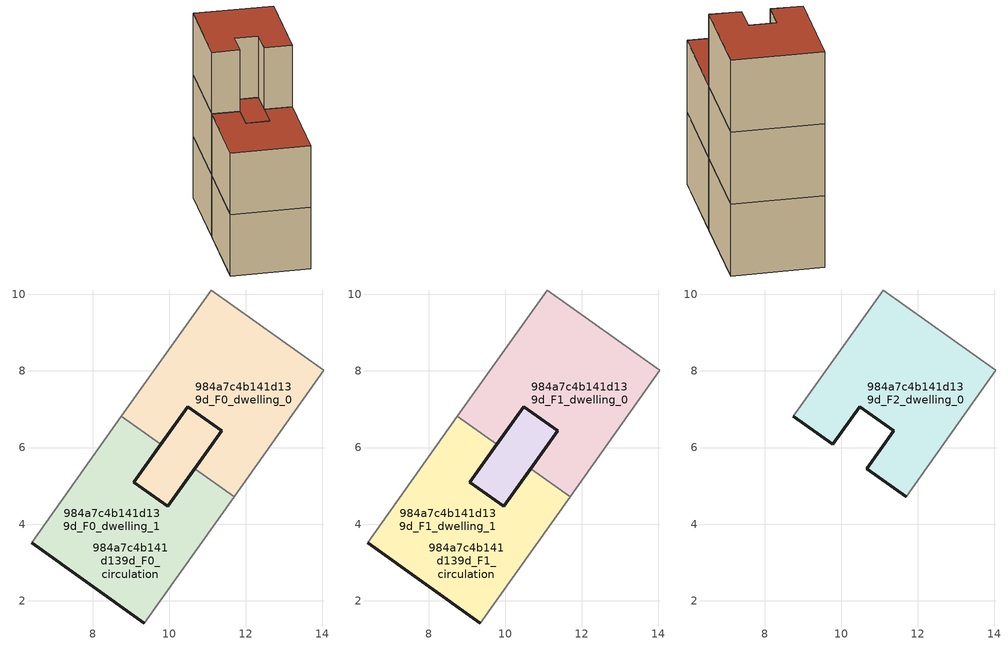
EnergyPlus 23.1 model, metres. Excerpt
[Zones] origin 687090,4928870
984a7c4b141d139d_F0_dwelling_0
 floor ground (EU_floor_Construction): 11.37,6.44 10.67,5.45 9.96,4.46 9.08,5.09 10.49,7.07 z0; 14.04,8.02 11.7,4.72 10.67,5.45 11.37,6.44 10.49,7.07 9.78,6.08 8.75,6.81 11.1,10.11 z0
 wall outside (EU_wall_Construction): 9.78,6.08 10.49,7.07 11.37,6.44 10.67,5.45 z0:3
 wall adiabatic (EU_wall_Construction): 11.7,4.72 14.04,8.02 11.1,10.11 8.75,6.81 z0:3
 wall to 984a7c4b141d139d_F0_dwelling_1 (EU_wall_Construction): 8.75,6.81 9.78,6.08 / 10.67,5.45 11.7,4.72 z0:3
984a7c4b141d139d_F0_dwelling_1
 floor ground (EU_floor_Construction): 10.67,5.45 11.7,4.72 9.35,1.42 6.41,3.51 8.75,6.81 9.78,6.08 9.08,5.09 9.6,4.72 9.96,4.46 z0; 11.37,6.44 10.67,5.45 9.96,4.46 9.6,4.72 9.08,5.09 10.49,7.07 z0
 wall outside (EU_wall_Construction): 6.41,3.51 9.35,1.42 / 10.67,5.45 9.96,4.46 9.08,5.09 9.78,6.08 z0:3
 wall adiabatic (EU_wall_Construction): 8.75,6.81 6.41,3.51 / 9.35,1.42 11.7,4.72 z0:3
984a7c4b141d139d_F0_circulation
 floor ground (EU_floor_Construction): 14.04,8.02 11.7,4.72 10.67,5.45 11.37,6.44 10.49,7.07 9.78,6.08 8.75,6.81 11.1,10.11 z0; 11.37,6.44 10.67,5.45 9.96,4.46 9.6,4.72 9.08,5.09 9.78,6.08 10.49,7.07 z0; 10.67,5.45 11.7,4.72 9.35,1.42 6.41,3.51 8.75,6.81 9.78,6.08 9.08,5.09 9.6,4.72 9.96,4.46 z0
 wall outside (EU_wall_Construction): 9.08,5.09 9.96,4.46 11.37,6.44 10.49,7.07 9.08,5.09 z0:3
984a7c4b141d139d_F1_dwelling_0
 floor outside (EU_floor_Construction): 14.04,8.02 11.7,4.72 10.67,5.45 11.37,6.44 10.49,7.07 9.78,6.08 8.75,6.81 11.1,10.11 z3
 floor to 984a7c4b141d139d_F0_dwelling_0 (EU_floor_Construction): 11.37,6.44 10.67,5.45 9.96,4.46 9.08,5.09 9.78,6.08 10.49,7.07 z3
 wall outside (EU_wall_Construction): 9.78,6.08 10.49,7.07 11.37,6.44 10.67,5.45 z3:6
 wall adiabatic (EU_wall_Construction): 11.7,4.72 14.04,8.02 11.1,10.11 8.75,6.81 z3:6
 wall to 984a7c4b141d139d_F1_dwelling_1 (EU_wall_Construction): 8.75,6.81 9.78,6.08 / 10.67,5.45 11.7,4.72 z3:6
 roof outside (EU_floor_Construction): 10.67,5.45 11.37,6.44 10.49,7.07 9.78,6.08 9.08,5.09 9.96,4.46 z6
984a7c4b141d139d_F1_dwelling_1
 floor to 984a7c4b141d139d_F0_dwelling_1 (EU_floor_Construction): 10.67,5.45 11.7,4.72 9.35,1.42 6.41,3.51 8.75,6.81 9.78,6.08 9.08,5.09 9.6,4.72 9.96,4.46 z3; 11.37,6.44 10.67,5.45 9.96,4.46 9.6,4.72 9.08,5.09 9.78,6.08 10.49,7.07 z3
 wall outside (EU_wall_Construction): 6.41,3.51 9.35,1.42 / 10.67,5.45 9.96,4.46 9.08,5.09 9.78,6.08 z3:6
 wall adiabatic (EU_wall_Construction): 8.75,6.81 6.41,3.51 / 9.35,1.42 11.7,4.72 z3:6
 roof outside (EU_roof_Construction): 11.37,6.44 10.49,7.07 9.08,5.09 9.6,4.72 9.96,4.46 10.67,5.45 z6; 9.35,1.42 11.7,4.72 10.67,5.45 9.96,4.46 9.6,4.72 9.08,5.09 9.78,6.08 8.75,6.81 6.41,3.51 z6
984a7c4b141d139d_F1_circulation
 floor outside (EU_floor_Construction): 11.37,6.44 10.67,5.45 9.96,4.46 9.6,4.72 9.08,5.09 9.78,6.08 10.49,7.07 z3; 10.67,5.45 11.7,4.72 9.35,1.42 6.41,3.51 8.75,6.81 9.78,6.08 9.08,5.09 9.6,4.72 9.96,4.46 z3
 floor to 984a7c4b141d139d_F0_circulation (EU_floor_Construction): 14.04,8.02 11.7,4.72 10.67,5.45 11.37,6.44 10.49,7.07 9.78,6.08 8.75,6.81 11.1,10.11 z3
 wall outside (EU_wall_Construction): 9.08,5.09 9.96,4.46 11.37,6.44 10.49,7.07 9.08,5.09 z3:6
 roof outside (EU_roof_Construction): 10.67,5.45 11.37,6.44 10.49,7.07 9.78,6.08 9.08,5.09 9.6,4.72 9.96,4.46 z6; 11.7,4.72 14.04,8.02 11.1,10.11 8.75,6.81 9.78,6.08 10.49,7.07 11.37,6.44 10.67,5.45 z6; 9.35,1.42 11.7,4.72 10.67,5.45 9.96,4.46 9.6,4.72 9.08,5.09 9.78,6.08 8.75,6.81 6.41,3.51 z6
984a7c4b141d139d_F2_dwelling_0
 floor to 984a7c4b141d139d_F1_dwelling_0 (EU_floor_Construction): 11.7,4.72 14.04,8.02 11.1,10.11 8.75,6.81 9.78,6.08 10.49,7.07 11.37,6.44 10.67,5.45 z6
 wall outside (EU_wall_Construction): 8.75,6.81 9.78,6.08 10.49,7.07 11.37,6.44 10.67,5.45 11.7,4.72 z6:9
 wall adiabatic (EU_wall_Construction): 11.7,4.72 14.04,8.02 11.1,10.11 8.75,6.81 z6:9
 roof outside (EU_roof_Construction): 11.7,4.72 14.04,8.02 11.1,10.11 8.75,6.81 9.78,6.08 10.49,7.07 11.37,6.44 10.67,5.45 z9
[Building]
EU S2 Campaign: North Axis=0; Terrain=City; Solar Distribution=FullExterior
[Site:Location]
Bologna: Latitude=44.5; Longitude=11.25; Time Zone=1; Elevation=37
[SizingPeriod:WeatherFileDays]
AnnualSizingPeriod: Begin Month=1; Begin Day of Month=1; End Month=12; End Day of Month=31; Day of Week for Start Day=Monday; Use Weather File Daylight Saving Period=No; Use Weather File Rain and Snow Indicators=No
[MATERIAL]
EU_InternalMass_Material: Roughness=MediumRough; Thickness=0.1; Conductivity=1; Density=1800; Specific Heat=900; Thermal Absorptance=0.9; Solar Absorptance=0.7; Visible Absorptance=0.7
[MATERIAL:NOMASS] Roughness=MediumRough; Thermal Absorptance=0.9; Solar Absorptance=0.7; Visible Absorptance=0.7
Name | Thermal Resistance
EU_wall_NoMass | 0.937881
EU_roof_NoMass | 0.548572
EU_floor_NoMass | 0.71348
[CONSTRUCTION]
EU_wall_Construction: EU_wall_NoMass
EU_roof_Construction: EU_roof_NoMass
EU_floor_Construction: EU_floor_NoMass
EU_InternalMass_Construction: EU_InternalMass_Material
[ZONE] Type=1; Multiplier=1; Ceiling Height=autocalculate; Floor Area=autocalculate; Part of Total Floor Area=Yes
Name | Volume
984a7c4b141d139d_F0_dwelling_0 | 47.8792
984a7c4b141d139d_F1_dwelling_0; 984a7c4b141d139d_F1_dwelling_1 | 47.8799
984a7c4b141d139d_F2_dwelling_0 | 39.9734
984a7c4b141d139d_F0_dwelling_1 | 47.8806
984a7c4b141d139d_F0_circulation; 984a7c4b141d139d_F1_circulation | 87.8533
[INTERNALMASS] Construction=EU_InternalMass_Construction
Name | Zone or ZoneList | Surface Area
984a7c4b141d139d_F0_dwelling_0_EU_InternalMass | 984a7c4b141d139d_F0_dwelling_0 | 13.3243
984a7c4b141d139d_F0_dwelling_1_EU_InternalMass | 984a7c4b141d139d_F0_dwelling_1 | 13.3243
984a7c4b141d139d_F1_dwelling_0_EU_InternalMass | 984a7c4b141d139d_F1_dwelling_0 | 13.3243
984a7c4b141d139d_F1_dwelling_1_EU_InternalMass | 984a7c4b141d139d_F1_dwelling_1 | 13.3243
984a7c4b141d139d_F2_dwelling_0_EU_InternalMass | 984a7c4b141d139d_F2_dwelling_0 | 29.3306
[OTHEREQUIPMENT] Fuel Type=Electricity; Design Level Calculation Method=Watts/Area; Power per Zone Floor Area=1; Fraction Latent=0; Fraction Radiant=0; Fraction Lost=0; Carbon Dioxide Generation Rate=0; EndUse Subcategory=EU_Step8_InternalGains
Name | Zone or ZoneList or Space or SpaceList | Schedule
EU_Step8_InternalGain_984a7c4b141d139d_F0_dwelling_0_f000 | 984a7c4b141d139d_F0_dwelling_0 | EU_Step8_GainSchedule_984a7c4b141d139d_F0_dwelling_0_f000
EU_Step8_InternalGain_984a7c4b141d139d_F0_dwelling_1_f000 | 984a7c4b141d139d_F0_dwelling_1 | EU_Step8_GainSchedule_984a7c4b141d139d_F0_dwelling_1_f000
EU_Step8_InternalGain_984a7c4b141d139d_F1_dwelling_0_f000 | 984a7c4b141d139d_F1_dwelling_0 | EU_Step8_GainSchedule_984a7c4b141d139d_F1_dwelling_0_f000
EU_Step8_InternalGain_984a7c4b141d139d_F1_dwelling_1_f000 | 984a7c4b141d139d_F1_dwelling_1 | EU_Step8_GainSchedule_984a7c4b141d139d_F1_dwelling_1_f000
EU_Step8_InternalGain_984a7c4b141d139d_F2_dwelling_0_f000 | 984a7c4b141d139d_F2_dwelling_0 | EU_Step8_GainSchedule_984a7c4b141d139d_F2_dwelling_0_f000
[ZONEINFILTRATION:DESIGNFLOWRATE] Schedule=EU_AlwaysOn; Design Flow Rate Calculation Method=Flow/Area; Flow Rate per Floor Area=0.0005; Constant Term Coefficient=1; Temperature Term Coefficient=0; Velocity Term Coefficient=0; Velocity Squared Term Coefficient=0
Name | Zone or ZoneList or Space or SpaceList
EU_Circulation_Infiltration_984a7c4b141d139d_F0_circulation | 984a7c4b141d139d_F0_circulation
EU_Circulation_Infiltration_984a7c4b141d139d_F1_circulation | 984a7c4b141d139d_F1_circulation
[ZONEVENTILATION:DESIGNFLOWRATE] Schedule=EU_AlwaysOn; Design Flow Rate Calculation Method=AirChanges/Hour; Air Changes per Hour=0.687892; Ventilation Type=Natural; Fan Pressure Rise=0; Fan Total Efficiency=1; Constant Term Coefficient=1; Temperature Term Coefficient=0; Velocity Term Coefficient=0; Velocity Squared Term Coefficient=0; Minimum Indoor Temperature=-100; Maximum Indoor Temperature=100; Delta Temperature=-100; Minimum Outdoor Temperature=-100; Maximum Outdoor Temperature=100; Maximum Wind Speed=40
Name | Zone or ZoneList or Space or SpaceList
EU_ConstantAir_984a7c4b141d139d_F0_dwelling_0 | 984a7c4b141d139d_F0_dwelling_0
EU_ConstantAir_984a7c4b141d139d_F0_dwelling_1 | 984a7c4b141d139d_F0_dwelling_1
EU_ConstantAir_984a7c4b141d139d_F1_dwelling_0 | 984a7c4b141d139d_F1_dwelling_0
EU_ConstantAir_984a7c4b141d139d_F1_dwelling_1 | 984a7c4b141d139d_F1_dwelling_1
EU_ConstantAir_984a7c4b141d139d_F2_dwelling_0 | 984a7c4b141d139d_F2_dwelling_0
[HVACTEMPLATE:THERMOSTAT] Constant Heating Setpoint=20; Constant Cooling Setpoint=50
EU_HeatOnly_984a7c4b141d139d_F0_dwelling_0; EU_HeatOnly_984a7c4b141d139d_F0_dwelling_1; EU_HeatOnly_984a7c4b141d139d_F1_dwelling_0; EU_HeatOnly_984a7c4b141d139d_F1_dwelling_1; EU_HeatOnly_984a7c4b141d139d_F2_dwelling_0
[HVACTEMPLATE:ZONE:IDEALLOADSAIRSYSTEM] System Availability Schedule=EU_AlwaysOn; Maximum Heating Supply Air Temperature=50; Minimum Cooling Supply Air Temperature=13; Maximum Heating Supply Air Humidity Ratio=0.0156; Minimum Cooling Supply Air Humidity Ratio=0.0077; Heating Limit=NoLimit; Cooling Limit=NoLimit; Heating Availability Schedule=EU_AlwaysOn; Cooling Availability Schedule=EU_CoolingOff; Dehumidification Control Type=ConstantSensibleHeatRatio; Cooling Sensible Heat Ratio=0.7; Dehumidification Setpoint=60; Humidification Control Type=None; Humidification Setpoint=30; Outdoor Air Method=None; Outdoor Air Flow Rate per Person=0.00944; Outdoor Air Flow Rate per Zone Floor Area=0; Outdoor Air Flow Rate per Zone=0; Demand Controlled Ventilation Type=None; Outdoor Air Economizer Type=NoEconomizer; Heat Recovery Type=None; Sensible Heat Recovery Effectiveness=0.7; Latent Heat Recovery Effectiveness=0.65
Name | Template Thermostat
984a7c4b141d139d_F0_dwelling_0 | EU_HeatOnly_984a7c4b141d139d_F0_dwelling_0
984a7c4b141d139d_F0_dwelling_1 | EU_HeatOnly_984a7c4b141d139d_F0_dwelling_1
984a7c4b141d139d_F1_dwelling_0 | EU_HeatOnly_984a7c4b141d139d_F1_dwelling_0
984a7c4b141d139d_F1_dwelling_1 | EU_HeatOnly_984a7c4b141d139d_F1_dwelling_1
984a7c4b141d139d_F2_dwelling_0 | EU_HeatOnly_984a7c4b141d139d_F2_dwelling_0
[SIZING:ZONE] Zone Cooling Design Supply Air Temperature Input Method=SupplyAirTemperature; Zone Cooling Design Supply Air Temperature=13; Zone Heating Design Supply Air Temperature Input Method=SupplyAirTemperature; Zone Heating Design Supply Air Temperature=50; Zone Cooling Design Supply Air Humidity Ratio=0.008; Zone Heating Design Supply Air Humidity Ratio=0.008; Cooling Design Air Flow Method=DesignDay; Cooling Design Air Flow Rate=0; Cooling Minimum Air Flow per Zone Floor Area=0.000762; Cooling Minimum Air Flow=0; Cooling Minimum Air Flow Fraction=0.2; Heating Design Air Flow Method=DesignDay; Heating Design Air Flow Rate=0; Heating Maximum Air Flow per Zone Floor Area=0.002032; Heating Maximum Air Flow=0.141576; Heating Maximum Air Flow Fraction=0.3; Account for Dedicated Outdoor Air System=No; Dedicated Outdoor Air System Control Strategy=NeutralSupplyAir; Dedicated Outdoor Air Low Setpoint Temperature for Design=autosize; Dedicated Outdoor Air High Setpoint Temperature for Design=autosize; Zone Load Sizing Method=Sensible Load Only No Latent Load; Zone Latent Cooling Design Supply Air Humidity Ratio Input Method=HumidityRatioDifference; Zone Cooling Design Supply Air Humidity Ratio Difference=0.005; Zone Latent Heating Design Supply Air Humidity Ratio Input Method=HumidityRatioDifference; Zone Humidification Design Supply Air Humidity Ratio Difference=0.005
984a7c4b141d139d_F0_dwelling_0; 984a7c4b141d139d_F0_dwelling_1; 984a7c4b141d139d_F1_dwelling_0; 984a7c4b141d139d_F1_dwelling_1; 984a7c4b141d139d_F2_dwelling_0
[SCHEDULE:CONSTANT]
Name | Hourly Value
EU_AlwaysOn | 1
EU_CoolingOff | 0
[SCHEDULE:FILE] Column Number=1; Rows to Skip at Top=0; Number of Hours of Data=8760; Column Separator=Comma; Interpolate to Timestep=No; Minutes per Item=60; Adjust Schedule for Daylight Savings=Yes
Name | File
EU_Step8_GainSchedule_984a7c4b141d139d_F0_dwelling_0_f000 | ../../schedules/984a7c4b141d139d/984a7c4b141d139d_F0_dwelling_0_f000_gain.csv
EU_Step8_GainSchedule_984a7c4b141d139d_F0_dwelling_1_f000 | ../../schedules/984a7c4b141d139d/984a7c4b141d139d_F0_dwelling_1_f000_gain.csv
EU_Step8_GainSchedule_984a7c4b141d139d_F1_dwelling_0_f000 | ../../schedules/984a7c4b141d139d/984a7c4b141d139d_F1_dwelling_0_f000_gain.csv
EU_Step8_GainSchedule_984a7c4b141d139d_F1_dwelling_1_f000 | ../../schedules/984a7c4b141d139d/984a7c4b141d139d_F1_dwelling_1_f000_gain.csv
EU_Step8_GainSchedule_984a7c4b141d139d_F2_dwelling_0_f000 | ../../schedules/984a7c4b141d139d/984a7c4b141d139d_F2_dwelling_0_f000_gain.csv
